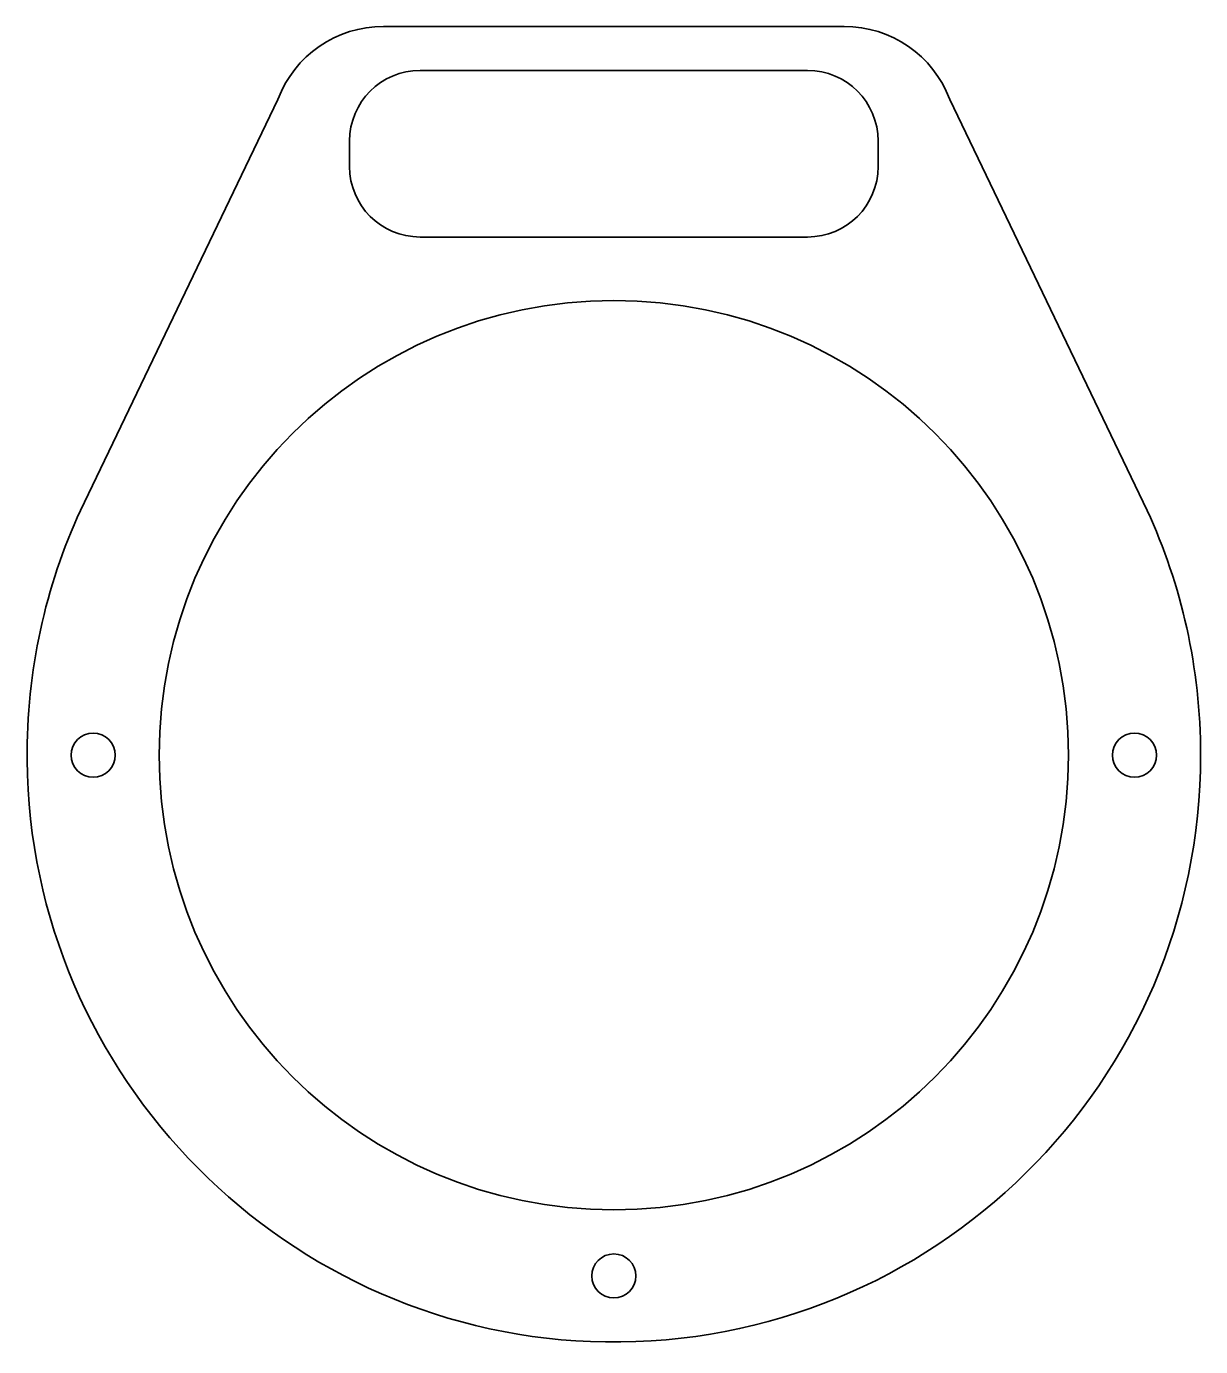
# Model space of a CAD drawing. Header units: inches. Extents: x 0.33 to 3.66, y -3.88 to -0.13.
import ezdxf

# ---------------------------------------------------------------- set-up
doc = ezdxf.new("R2010")
doc.units = ezdxf.units.IN
doc.header["$MEASUREMENT"] = 0
doc.layers.add('Layer 1', color=7, linetype='Continuous')

# ---------------------------------------------------------------- blocks, each defined once
blk = doc.blocks.new('block 2')
at = {"layer": 'Layer 1', "color": 178, "lineweight": 35, "true_color": 0x010101}
for points, knots in [([(3.5101, -1.5073), (3.5101, -1.5073), (3.5103, -1.5073), (3.5103, -1.5073), (3.5103, -1.5073), (2.9497, -0.3412), (2.9497, -0.3412), (2.9027, -0.2166), (2.7835, -0.1342), (2.6503, -0.1342), (2.6503, -0.1342), (1.3429, -0.1342), (1.3429, -0.1342), (1.2098, -0.1342), (1.0905, -0.2166), (1.0435, -0.3412), (1.0435, -0.3412), (0.483, -1.5072), (0.483, -1.5072), (0.384, -1.7224), (0.3297, -1.9624), (0.3317, -2.2152), (0.3389, -3.1159), (1.072, -3.8538), (1.9726, -3.8665), (2.9032, -3.8796), (3.6616, -3.1292), (3.6616, -2.2017), (3.6616, -1.9538), (3.6073, -1.7186), (3.5101, -1.5073)], [0, 0, 0, 0, 1, 1, 1, 2, 2, 2, 3, 3, 3, 4, 4, 4, 5, 5, 5, 6, 6, 6, 7, 7, 7, 8, 8, 8, 9, 9, 9, 10, 10, 10, 10]), ([(1.2466, -0.4592), (1.2466, -0.3487), (1.3362, -0.2592), (1.4466, -0.2592), (1.4466, -0.2592), (2.5466, -0.2592), (2.5466, -0.2592), (2.6571, -0.2592), (2.7466, -0.3487), (2.7466, -0.4592), (2.7466, -0.4592), (2.7466, -0.5317), (2.7466, -0.5317), (2.7466, -0.6421), (2.6571, -0.7317), (2.5466, -0.7317), (2.5466, -0.7317), (1.4466, -0.7317), (1.4466, -0.7317), (1.3362, -0.7317), (1.2466, -0.6421), (1.2466, -0.5317), (1.2466, -0.5317), (1.2466, -0.4592), (1.2466, -0.4592)], [0, 0, 0, 0, 1, 1, 1, 2, 2, 2, 3, 3, 3, 4, 4, 4, 5, 5, 5, 6, 6, 6, 7, 7, 7, 8, 8, 8, 8]), ([(1.9966, -3.4917), (1.2842, -3.4917), (0.7066, -2.9141), (0.7066, -2.2017), (0.7066, -1.4892), (1.2842, -0.9117), (1.9966, -0.9117), (2.7091, -0.9117), (3.2866, -1.4892), (3.2866, -2.2017), (3.2866, -2.9141), (2.7091, -3.4917), (1.9966, -3.4917)], [0, 0, 0, 0, 1, 1, 1, 2, 2, 2, 3, 3, 3, 4, 4, 4, 4]), ([(0.5191, -2.2642), (0.4846, -2.2642), (0.4566, -2.2362), (0.4566, -2.2017), (0.4566, -2.1671), (0.4846, -2.1392), (0.5191, -2.1392), (0.5537, -2.1392), (0.5816, -2.1671), (0.5816, -2.2017), (0.5816, -2.2362), (0.5537, -2.2642), (0.5191, -2.2642)], [0, 0, 0, 0, 1, 1, 1, 2, 2, 2, 3, 3, 3, 4, 4, 4, 4]), ([(3.4741, -2.2642), (3.4396, -2.2642), (3.4116, -2.2362), (3.4116, -2.2017), (3.4116, -2.1671), (3.4396, -2.1392), (3.4741, -2.1392), (3.5087, -2.1392), (3.5366, -2.1671), (3.5366, -2.2017), (3.5366, -2.2362), (3.5087, -2.2642), (3.4741, -2.2642)], [0, 0, 0, 0, 1, 1, 1, 2, 2, 2, 3, 3, 3, 4, 4, 4, 4]), ([(1.9966, -3.7417), (1.9621, -3.7417), (1.9341, -3.7137), (1.9341, -3.6792), (1.9341, -3.6446), (1.9621, -3.6167), (1.9966, -3.6167), (2.0312, -3.6167), (2.0591, -3.6446), (2.0591, -3.6792), (2.0591, -3.7137), (2.0312, -3.7417), (1.9966, -3.7417)], [0, 0, 0, 0, 1, 1, 1, 2, 2, 2, 3, 3, 3, 4, 4, 4, 4])]:
    blk.add_open_spline(points, degree=3, knots=knots, dxfattribs=at)

msp = doc.modelspace()

# ---------------------------------------------------------------- block references
at = {"layer": 'Layer 1'}
msp.add_blockref('block 2', (0, 0), dxfattribs=at)

doc.saveas('drawing.dxf')
